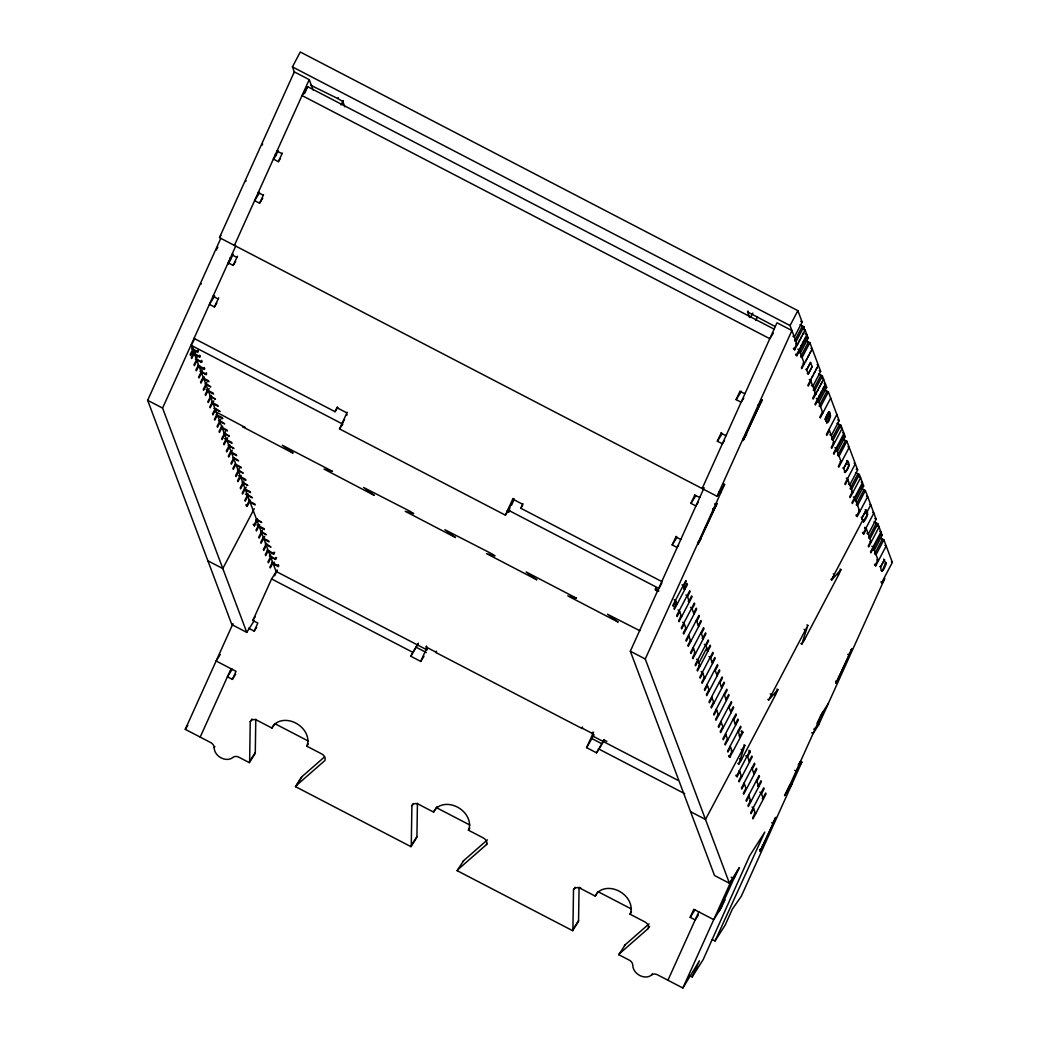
<?xml version="1.0" encoding="UTF-8"?>
<svg xmlns="http://www.w3.org/2000/svg" width="1040" height="1040" viewBox="0 0 1040 1040"><rect width="100%" height="100%" fill="white"/><g stroke="black" fill="none" stroke-linecap="round" stroke-linejoin="round"><path stroke-width="1.5" d="M232.986 623.649L185.263 729.339L210.678 742.56A5.616 4.394 32.5 0 1 214.162 747.669A11.245 8.788 32.5 0 0 221.13 757.913A11.245 8.788 32.5 0 0 232.934 757.432A5.616 4.394 32.5 0 1 238.836 757.185L249.327 762.645A5.616 4.394 32.5 0 0 249.639 761.384L250.237 721.734L252.005 718.965M249.327 762.645L254.982 753.766A5.616 4.394 32.5 0 0 255.294 752.505L255.788 719.212M324.558 756.886L301.899 776.737A5.616 4.394 32.5 0 0 301.171 777.777L295.516 786.656L410.969 846.664A5.616 4.394 32.5 0 0 411.281 845.403L411.879 805.766L413.283 803.543M410.969 846.664L416.611 837.785A5.616 4.394 32.5 0 0 416.923 836.537L417.43 803.231M487.396 839.865L463.541 860.756L457.158 870.675L572.611 930.683A5.616 4.394 32.5 0 0 572.91 929.422L573.508 889.785L575.12 887.25M572.611 930.683L578.253 921.817A5.616 4.394 32.5 0 0 578.565 920.556L579.072 887.25M835.978 683.163L851.942 648.921M852.007 648.986L836.069 683.163M749.658 317.551L747.552 311.909L775.164 326.521M830.869 579.397L831.805 579.878L833.287 576.277M812.136 366.587L808.223 373.984L812.123 366.665L810.576 362.414L806.676 369.876L808.236 373.997L807.287 373.503M767.806 699.426L768.742 699.92L807.859 625.378L801.84 644.033L803.881 640.874L839.241 573.573L840.957 569.673L840.034 569.01M825.175 419.159C833.456 397.423 829.79 433.056 825.175 419.159L829.088 411.71M831.818 579.709L832.442 578.071M776.958 689.052L777.881 689.702L776.178 693.602L740.818 760.916L738.777 764.062L744.796 745.42L705.497 819.455L690.56 811.694M245.661 181.532L246.012 180.661M200.824 284.388L201.292 283.569M743.73 439.062L743.197 440.583L762.19 399.594L743.73 439.062L742.794 438.568M698.542 542.789L698.009 544.31L717.028 503.321L698.542 542.789L697.606 542.295M723.671 483.977L724.594 484.471L717.067 496.301L219.466 237.64L294.307 71.877L309.231 79.638L313.118 89.986M254.254 620.62L246.766 632.372L231.842 624.611L147.654 400.322L220.818 238.277M309.231 79.638L234.39 245.401L234.741 244.842M275.236 156.741L278.161 150.774M246.766 632.372L162.578 408.083L235.742 246.038M304.564 93.626L306.124 90.155M306.657 88.998L307.697 86.684L774.046 329.108M228.371 264.199L233.155 254.176M259.545 192.868L254.605 200.629L259.571 203.216L263.562 194.623M275.249 154.167L276.185 154.648L273.364 159.081L278.343 161.668L282.321 153.075M214.708 296.049L209.404 304.356L214.383 306.943L218.725 297.804M230.061 257.894L230.997 258.375L228.176 262.808L233.142 265.395L237.484 256.243M194.389 337.844L194.038 338.403L335.023 411.684L337.194 407.108M200.187 737.1L231.049 668.746M248.495 628.16L254.189 631.111L257.816 623.077L252.837 620.49L271.596 578.942L277.251 570.063L274.664 575.796M508.937 509.6L505.401 515.151L339.534 428.922L347.152 412.282M232.271 669.175L227.422 676.78L232.401 679.367L236.028 671.333L216.125 660.985L220.311 654.407M410.774 656.24L418.236 643.357L410.774 656.24L420.732 661.414L423.956 656.344M420.732 661.414L427.063 647.374M505.401 515.151L513.019 498.511M511.511 505.271L514.228 499.239M662.142 580.983L661.791 581.542L520.806 508.261L522.964 503.685M724.464 440.453L722.345 443.781L717.366 441.194L721.357 432.588M743.054 399.178L741.104 402.22L736.138 399.633L740.116 391.04M678.574 545.285L677.157 547.508L672.178 544.921L676.169 536.315M698.386 502.073L695.916 505.96L690.937 503.373L694.928 494.767M601.393 745.212L596.544 752.817L586.599 747.643L593.58 732.173M731.185 877.188L733.902 878.605L739.414 867.607L729.443 883.272L714.519 875.511L630.331 651.222L704.158 487.708M586.599 747.643L594.061 734.747M596.544 752.817L604.006 739.921L606.892 741.416M604.006 739.921L602.199 743.938L592.241 738.764M717.067 496.301L791.908 330.538L776.984 322.777L702.143 488.54L702.494 487.981M729.443 883.272L645.255 658.983L724.594 484.471M698.399 914.849L695.175 919.919L690.196 917.332L693.823 909.298L713.726 919.646L721.266 907.816L724.893 899.769L723.008 902.733M667.94 980.239L698.802 911.885M649.038 923.884L625.183 944.788L618.8 954.694L629.291 960.154A5.616 4.394 32.5 0 1 632.775 965.276A11.245 8.788 32.5 0 0 639.743 975.507A11.245 8.788 32.5 0 0 651.547 975.026A5.616 4.394 32.5 0 1 657.436 974.779L682.864 988L731.887 879.437M719.381 910.767L737.542 870.558M689.455 975.481L692.172 976.898L699.439 960.817L682.864 988M712.348 939.549L715.065 940.953L764.751 832.117L749.684 855.777L703.157 959.647L692.172 976.898M786.409 792.675L822.718 712.257M800.371 761.514A5.616 4.394 32.5 0 1 801.866 762.086L741.26 896.324L732.394 909.064L725.14 925.145L715.065 940.953M811.72 732.732A5.616 4.394 32.5 0 0 813.072 733.642L818.714 724.763L884.741 578.539L882.284 583.232L881.348 582.738M832.624 577.655L833.053 576.758M216.333 250.029L216.853 248.989M262.041 145.249L262.639 144.105M833.742 575.367L862.94 519.779L862.004 519.298M834.002 574.86L833.274 573.976M798.746 342.03L799.721 340.171M800.696 338.312L801.684 336.44M802.659 334.581L803.634 332.722M804.609 330.85L803.881 326.677L799.994 324.74M800.592 346.957L801.567 345.098M802.555 343.239L803.53 341.367M804.505 339.508L805.48 337.649M806.468 335.79L806.949 334.854L805.103 329.927L803.231 328.952M805.831 360.919L806.806 359.06M807.794 357.201L808.769 355.342M809.744 353.47L810.732 351.611M811.707 349.752L812.188 348.816L810.953 348.166M811.993 377.351L812.981 375.492M813.956 373.62L814.931 371.761M815.919 369.902L816.894 368.043M817.869 366.171L818.363 365.248L817.115 364.598M817.245 391.313L818.22 389.454M819.195 387.595L820.17 385.723M821.158 383.864L822.133 382.005M819.091 396.24L819.572 395.317M821.041 392.522L821.535 391.586M823.004 388.791L823.979 386.932M824.967 385.073L825.448 384.137L822.38 375.96L818.493 374.023M294.58 72.618L292.435 66.898L300.274 52L797.875 310.661L802.165 322.101L794.339 336.999L792.909 336.232M217.243 248.222L217.841 247.091M198.237 351.104L197.756 352.04L192.4 348.465L191.23 345.345L194.662 338.832M192.4 348.465L192.894 347.542M192.777 349.453L190.164 354.419L190.528 355.407L193.141 350.441L193.934 352.534L191.321 357.5L191.685 358.488L195.312 351.585M202.072 361.335L201.591 362.271L196.248 358.696L194.675 354.51L195.65 352.638M197.379 351.052L197.873 350.129M196.248 358.696L197.223 356.837M196.612 359.684L193.999 364.65L194.376 365.638L196.976 360.672L198.549 364.858L195.949 369.824L196.313 370.812L198.926 365.846M200.135 356.161L199.641 357.097L199.771 355.173M310.492 85.124L337.675 98.488L338.156 97.552M201.214 361.283L201.708 360.347M206.7 373.659L206.219 374.582L200.863 371.02L199.29 366.821L199.784 365.898M200.863 371.02L201.357 370.084M340.938 104.949L343.317 100.633M202.254 370.071L198.627 376.974L198.991 377.949L201.604 372.983L203.177 377.182L200.564 382.148L200.941 383.123L204.204 376.922M204.763 368.485L204.269 369.408L204.386 367.497M205.842 373.607L206.336 372.671M206.882 382.395L203.255 389.285L203.619 390.273L206.232 385.307L207.805 389.493L205.192 394.459L205.569 395.447L209.183 388.557M211.133 395.395L207.87 401.609L208.247 402.597L210.86 397.631L212.433 401.817L209.82 406.783L210.184 407.771L213.811 400.868M215.111 408.967L212.498 413.933L212.875 414.921L215.475 409.955L217.048 414.141L214.448 419.107L214.812 420.095L217.425 415.129M220.753 419.354L217.126 426.257L217.49 427.232L220.103 422.266L221.676 426.465L219.063 431.431L219.44 432.406L222.703 426.205M225.368 431.678L221.754 438.568L222.118 439.556L224.731 434.59L226.304 438.776L223.691 443.742L224.055 444.73L227.682 437.827M229.632 444.678L226.369 450.892L226.746 451.88L229.346 446.914L230.919 451.1L228.319 456.066L228.683 457.054L232.31 450.151M233.61 458.25L230.997 463.216L231.361 464.204L233.974 459.238L235.547 463.424L232.934 468.39L233.311 469.378L235.924 464.412M239.252 468.637L235.625 475.54L235.989 476.515L238.602 471.549L240.175 475.735L237.562 480.714L237.939 481.689L241.202 475.488M243.867 480.961L240.24 487.851L240.617 488.839L243.23 483.873L244.803 488.059L242.19 493.025L242.554 494.013L246.181 487.11M248.131 493.961L244.868 500.175L245.245 501.163L247.845 496.197L249.418 500.383L246.818 505.349L247.182 506.337L250.445 500.123M254.228 508.755L222.82 568.555L207.883 560.794M256.165 520.351L257.101 520.832L254.488 525.798L254.124 524.81L257.387 518.609M259.688 524.771L256.425 530.972L256.061 529.997L258.674 525.018L257.101 520.832M262.366 530.244L258.739 537.134L259.116 538.122L261.716 533.156L263.289 537.342L260.689 542.308L261.053 543.296L264.68 536.393M266.63 543.244L263.367 549.458L263.731 550.446L266.344 545.48L267.917 549.666L265.304 554.632L265.681 555.62L268.294 550.654M276.562 557.531L275.574 559.403L270.231 555.828L268.658 551.642L269.152 550.706M270.231 555.828L270.725 554.892M270.595 556.816L267.995 561.782L268.359 562.77L270.972 557.791L272.545 561.99L269.932 566.956L270.309 567.944L272.909 562.965M274.612 552.357L273.637 554.229L273.754 552.305M342.537 424.788L342.173 423.813L344.617 419.146M346.58 415.428L347.061 414.492M275.21 558.415L275.691 557.479M427.024 649.896L276.094 571.428L273.286 563.953L274.261 562.094M278.746 565.617L278.265 566.54L278.382 564.629M276.094 571.428L276.575 570.505M426.894 649.532L426.413 646.009M509.756 510.133L508.781 512.005L508.04 510.029L513.916 498.849M582.504 727.545L582.023 728.481L436.059 652.6L436.358 651.183M436.059 652.6L436.54 651.664M747.552 311.935L748.033 311.012M750.438 317.421L752.83 313.105M755.599 320.502L757.562 316.771M797.758 343.889L797.277 344.825L790.049 325.559L797.875 310.661M582.023 728.481L582.322 727.051M658.034 591.305L655.551 590.005L655.668 588.094M655.551 590.005L656.032 589.082M659.958 586.625L658.983 588.484L508.04 510.029M660.452 585.702L660.933 584.766M661.427 583.83L661.921 582.907M795.132 339.924L802.464 325.949M803.881 326.677L796.055 341.575L794.638 340.86M677.807 780.247L592.891 736.112L592.28 732.225M805.103 329.927L794.664 349.791L794.3 348.803L796.9 343.837L795.964 343.356M592.891 736.112L593.385 735.176M799.487 350.74L796.887 355.706L796.51 354.718L806.949 334.854L805.09 333.879M799.409 351.312L799.89 350.389M800.384 349.453L806.741 337.35L808.171 338.104L800.345 353.002L798.915 352.248M801.138 355.927L808.47 341.965L809.887 342.68L820.664 371.384L812.838 386.282L811.408 385.515M809.887 342.68L802.061 357.578L800.644 356.863M675.818 601.341L673.205 606.307L672.841 605.319L685.893 580.489L686.257 581.477L683.644 586.443M676.611 603.434L673.998 608.4L674.362 609.388L687.414 584.558L687.05 583.57L684.437 588.536M803.998 362.726L801.385 367.705L801.749 368.68L812.188 348.816M679.653 611.572L677.053 616.538L676.676 615.55L689.728 590.72L690.092 591.695L687.492 596.661M681.226 615.758L678.626 620.724L678.99 621.712L692.042 596.869L691.665 595.894L689.065 600.86M816.257 393.172L815.776 394.108L810.524 380.146L811.018 379.21M818.363 365.248L807.924 385.112L808.288 386.1L810.901 381.134M684.281 623.883L681.668 628.862L681.304 627.874L694.356 603.031L694.72 604.019L692.107 608.985M685.854 628.082L683.241 633.048L683.618 634.036L696.67 609.193L696.293 608.205L693.68 613.171M813.618 389.207L820.963 375.232M822.38 375.96L814.554 390.858L813.215 390.182M815.399 393.12L812.786 398.086L813.163 399.074L823.602 379.21L822.354 378.56M688.909 636.207L686.296 641.173L685.932 640.185L698.971 615.355L699.348 616.343L696.735 621.309M690.482 640.393L687.869 645.372L688.246 646.347L701.285 621.517L700.921 620.529L698.308 625.495M824.2 383.487L825.448 384.137L815.009 404.001L815.386 404.989L817.986 400.023M817.895 400.595L825.24 386.633L826.67 387.387L818.844 402.285L817.414 401.531M826.969 391.248L819.143 406.146L820.56 406.861L828.386 391.963L824.499 390.026M693.537 648.531L690.924 653.497L690.547 652.509L703.599 627.679L703.976 628.667L701.363 633.633M695.11 652.717L692.497 657.683L692.861 658.671L705.913 633.841L705.536 632.853L702.936 637.819M822.497 412.009L819.884 416.975L820.248 417.963L830.687 398.099M698.152 660.855L695.552 665.821L695.175 664.833L708.227 640.003L708.591 640.978L705.991 645.944M698.945 662.948L706.771 648.05M825.942 421.213L829.855 413.764M699.725 665.041L697.112 670.007L697.489 670.995L710.541 646.152L710.164 645.177L707.551 650.143M826.709 423.267L830.635 415.818L829.699 415.337M836.862 414.531L826.423 434.395L826.787 435.383L829.4 430.417M702.78 673.166L700.167 678.132L699.803 677.157L712.855 652.314L713.219 653.302L710.606 658.268M704.353 677.365L701.74 682.331L702.117 683.319L715.156 658.476L714.792 657.488L712.179 662.454M828.386 391.963L839.163 420.667L831.324 435.565L829.894 434.798M839.462 424.515L831.636 439.413L833.053 440.141L840.879 425.243L836.992 423.306M833.898 442.403L831.285 447.369L831.662 448.357L842.101 428.493L840.853 427.843M707.408 685.49L704.795 690.456L704.431 689.468L717.47 664.638L717.847 665.626L715.234 670.592M708.981 689.676L706.368 694.642L706.732 695.63L719.784 670.8L719.42 669.812L716.807 674.778M836.485 449.306L833.872 454.272L833.508 453.284L843.947 433.42L842.699 432.77M836.888 448.955L837.369 448.019M837.863 447.083L843.739 435.916L845.169 436.67L837.343 451.568L835.913 450.814M845.559 440.57L837.642 455.429L839.059 456.144L846.885 441.246L842.998 439.309M712.023 697.814L709.423 702.78L709.046 701.792L722.098 676.962L722.462 677.95L719.862 682.916M713.596 702L710.996 706.966L711.36 707.954L724.412 683.124L724.035 682.136L721.435 687.102M840.983 461.292L838.383 466.258L838.747 467.246L849.186 447.382L847.938 446.732M716.651 710.138L714.038 715.104L713.674 714.116L726.726 689.273L727.09 690.261L724.477 695.227M718.224 714.324L715.611 719.29L715.988 720.278L729.04 695.435L728.663 694.46L726.05 699.426M847.899 479.7L845.286 484.666L844.909 483.678L855.348 463.814L854.113 463.164M721.279 722.449L718.666 727.415L718.302 726.44L731.341 701.597L731.718 702.585L729.105 707.551M846.885 441.246L857.662 469.95L849.823 484.848L848.484 484.133M722.852 726.648L720.239 731.614L720.616 732.602L733.655 707.759L733.291 706.771L730.678 711.737M859.287 474.474L857.961 473.798L850.122 488.696L851.539 489.424L859.378 474.513L863.668 485.953L855.842 500.851L854.49 500.136M852.397 491.686L849.784 496.652L850.161 497.64L860.6 477.776L859.352 477.126M725.907 734.773L723.294 739.739L722.917 738.751L735.969 713.921L736.346 714.909L733.733 719.875M727.48 738.959L724.867 743.925L725.231 744.913L738.283 720.083L737.906 719.095L735.306 724.061M854.984 498.589L852.371 503.555L852.007 502.567L862.446 482.703L861.198 482.053M855.387 498.225L859.3 490.776M859.781 489.853L862.238 485.199L863.668 485.953M856.622 503.776L863.967 489.814L865.384 490.529L876.148 519.22L868.322 534.131L866.892 533.364M730.522 747.097L727.922 752.063L727.545 751.075L740.597 726.245L740.961 727.233L738.361 732.199M865.384 490.529L857.558 505.427L856.219 504.751M741.598 730.925L742.911 732.407L729.859 757.237L729.495 756.249L732.095 751.283L731.159 750.802M742.534 731.419L739.921 736.385L738.998 735.904M866.437 496.015L867.685 496.665L857.246 516.529L856.882 515.541L859.482 510.575L858.559 510.094M864.526 528.008L866.385 528.983L863.785 533.949L863.408 532.961L873.847 513.097L872.612 512.447M738.842 771.251L739.778 771.732L737.165 776.698L736.801 775.723L749.84 750.88L748.904 750.399M749.84 750.88L750.217 751.868L747.604 756.834L745.732 755.859M741.351 775.931L738.738 780.897L739.102 781.872L752.154 757.042L751.79 756.054L749.177 761.02M869.115 537.056L876.46 523.081L877.864 523.796L882.167 535.236L874.328 550.134L872.989 549.419L874.861 545.649M877.864 523.796L870.038 538.707L868.621 537.979M870.896 540.969L868.283 545.935L868.647 546.923L879.086 527.059L877.851 526.409M744.393 784.056L741.793 789.022L741.416 788.034L754.468 763.204L754.832 764.192L752.232 769.158M745.966 788.242L743.366 793.208L743.73 794.196L756.782 769.366L756.405 768.378L753.805 773.344M873.483 547.872L870.87 552.838L870.506 551.85L880.945 531.986L879.697 531.336M875.342 544.726L875.836 543.79M876.33 542.854L880.724 534.469L882.167 535.236M875.121 553.059L882.466 539.097L883.883 539.812L892.346 562.38L881.907 582.244L882.284 583.232M756.847 781.482L759.46 776.503L759.096 775.528L746.044 800.358L746.408 801.346L749.021 796.38M883.883 539.812L876.044 554.71L874.64 553.995M750.594 800.566L747.981 805.532L748.358 806.52L761.41 781.69L761.033 780.702L758.42 785.668M884.936 545.298L886.184 545.948L875.745 565.812L875.368 564.824L877.981 559.858L877.045 559.377M753.649 808.704L751.036 813.67L750.672 812.682L763.711 787.839L764.088 788.827L761.475 793.793M755.222 812.89L752.609 817.856L752.986 818.844L766.025 794.001L765.661 793.013L763.048 797.992M742.768 748.54L742.027 749.918L741.091 749.437M743.249 747.695L744.796 745.42M307.697 86.684L302.042 95.563L769.795 338.702L772.265 334.815M220.168 236.522L220.87 235.417M277.342 150.488L276.991 151.047L281.97 153.621M258.765 191.763L258.232 192.595L263.211 195.182M278.343 161.668L280.462 158.34M259.571 203.216L260.637 201.552M260.988 201.006L261.69 199.888M262.054 199.342L262.756 198.224M232.154 254.215L231.803 254.774L236.782 257.361M213.577 295.49L213.044 296.322L218.023 298.909M233.142 265.395L234.559 263.185M234.91 262.626L235.625 261.521M214.383 306.943L215.8 304.733M216.151 304.174L216.853 303.069M335.023 411.684L337.857 407.251M339.534 428.922L340.6 427.258M340.951 426.712L341.653 425.594M342.004 425.048L342.719 423.93M252.837 620.49L255.268 616.681M185.263 729.339L187.798 725.361M254.189 631.111L256.607 627.315M232.401 679.367L235.625 674.297M214.162 747.669L214.877 746.564M249.639 761.384L255.294 752.505M250.237 721.734A5.616 4.394 32.5 0 1 257.023 720.304L271.96 728.065L274.781 723.632L308.217 741.013M295.516 786.656A5.616 4.394 32.5 0 1 296.244 785.616L324.87 760.539A5.616 4.394 32.5 0 0 321.711 753.935L306.787 746.174L308.204 743.951M296.244 785.616L301.899 776.737M509.288 509.041L509.99 507.936M520.806 508.261L522.561 505.479M411.281 845.403L416.923 836.537M411.879 805.766A5.616 4.394 32.5 0 1 418.665 804.323L433.589 812.084L436.423 807.651A19.682 15.379 32.5 0 1 436.943 806.624M772.616 334.269L773.318 333.151M736.138 399.633L741.429 391.326M745.095 393.627L739.765 391.599M457.158 870.675A5.616 4.394 32.5 0 1 457.886 869.635L486.512 844.558A5.616 4.394 32.5 0 0 483.353 837.954L468.429 830.193L469.833 827.97M743.223 398.892L743.756 398.06M717.366 441.194L722.319 433.42M726.505 434.902L725.985 435.734L721.006 433.147M690.937 503.373L695.89 495.599M699.907 497.354L694.577 495.326M759.044 405.275L761.683 401.115L760.76 400.634M672.178 544.921L677.131 537.16M743.912 438.776L746.564 434.616L745.628 434.135M681.317 538.629L680.784 539.461L675.818 536.874M486.512 844.558L487.214 843.453M713.843 509.002L716.495 504.842L714.636 503.867M698.724 542.503L701.194 538.629M573.508 889.785A5.616 4.394 32.5 0 1 580.307 888.342L580.658 887.796M572.91 929.422L578.565 920.556M580.307 888.342L595.231 896.103L598.052 891.67L631.501 909.051M618.8 954.694A5.616 4.394 32.5 0 1 619.528 953.654L648.154 928.577A5.616 4.394 32.5 0 0 644.995 921.973L630.058 914.212L631.475 912.002M648.154 928.577L649.558 926.367M651.547 975.026L652.249 973.921M690.196 917.332L695.032 909.727M828.373 703.391L820.833 715.221L817.206 723.255L819.091 720.304M813.839 729.404L814.541 728.286M798.252 764.842L798.954 763.737M799.305 763.178L800.007 762.073M801.866 762.086L796.211 770.965A5.616 4.394 32.5 0 0 794.716 770.393M790.036 784.641L784.524 795.639L792.064 783.809M831.805 579.878L840.97 569.556M768.742 699.92L777.894 689.533M810.537 362.427L806.676 369.876L805.74 369.395M332.462 471.328L282.321 445.237L292.877 452.959M455.416 537.498L405.262 511.329L413.712 513.656L410.02 511.277L363.597 487.487L374.153 495.209M455.416 537.459L444.873 529.724L491.296 553.527L495.04 555.854L486.512 553.618L536.692 579.748M617.929 621.998L567.814 595.907L576.303 598.143M292.708 452.998L242.736 426.829L244.972 427.388M332.436 471.406L324.012 469.079L373.984 495.248M639.86 630.734L607.451 614.224L617.968 621.959M806 340.743L808.47 341.965M855.491 472.589L857.961 473.798M861.497 488.592L863.967 489.814M873.99 521.872L876.46 523.081M879.996 537.875L882.466 539.097M802.074 322.049L800.735 321.334M292.435 66.898L790.049 325.559M796.029 344.175L797.277 344.825M797.875 349.102L799.123 349.752L804.362 363.714L803.127 363.077M793.364 348.322L794.3 348.803M793.728 349.31L794.664 349.791M795.574 354.237L796.51 354.718M795.951 355.225L796.887 355.706M820.573 371.332L819.234 370.617M809.289 379.496L810.524 380.146M814.528 393.458L815.776 394.108M816.374 398.385L817.622 399.035L822.861 412.997M839.163 420.667L837.733 419.9M833.027 442.741L834.262 443.391L829.023 429.429M757.926 405.067L758.862 405.548M834.873 447.668L836.121 448.318L841.36 462.28L840.112 461.63M846.651 460.512L847.587 460.993C850.889 463.97 847.392 472.03 844.285 472.069M847.262 464.126L849.121 465.101L845.234 472.563L843.674 468.312L847.561 460.98L843.674 468.442L842.738 467.961M857.662 469.95L856.219 469.183M846.274 478.062L847.522 478.712L852.761 492.674L851.526 492.024M869.83 504.387L870.766 504.881L866.853 512.33L865.917 511.849M853.372 496.951L854.62 497.601L859.859 511.563L858.611 510.913M865.15 509.795L866.086 510.276C872.053 514.501 856.479 531.349 867.62 514.384L865.761 513.409M876.148 519.22L874.809 518.518M861.237 517.244L863.707 521.833L862.771 521.352M855.946 515.06L856.882 515.541M856.31 516.048L857.246 516.529M864.773 527.345L866.021 527.995L871.26 541.957L870.012 541.307M862.485 532.48L863.408 532.961M862.849 533.455L863.785 533.949M871.871 546.234L873.106 546.884L878.358 560.846L877.11 560.196M891.41 561.886L892.346 562.38M883.649 559.078L886.119 563.706L885.183 563.173M879.736 566.527L880.659 567.008C881.764 581.633 891.449 547.859 882.206 571.116L881.27 570.635M874.445 564.343L875.368 564.824M874.809 565.331L875.745 565.812M719.108 491.543L720.967 492.505M880.971 581.763L881.907 582.244M712.738 508.794L713.674 509.275M837.603 574.47L838.539 574.951M700.44 537.862L701.363 538.343M806.949 624.923L807.885 625.404M850.525 649.948L851.461 650.429L848.627 654.875L847.704 654.381M804.154 629.395L805.09 629.876M803.673 639.041L804.609 639.522M800.878 643.513L801.84 644.033M682.032 584.805L683.28 585.455L684.801 589.524L683.566 588.874M336.843 407.667L346.801 412.841M512.668 499.057L522.613 504.231M685.88 595.036L687.115 595.686L689.429 601.848L688.181 601.198M838.422 676.754L839.358 677.235L836.524 681.681L835.601 681.187M191.23 345.345L342.173 423.813M506.909 511.03L508.781 512.005M655.174 589.03L658.905 590.967M690.495 607.36L691.743 607.997L694.057 614.159M191.529 348.803L197.756 352.04M674.206 599.716L675.454 600.353L676.975 604.422L675.727 603.772M193.05 352.872L199.277 356.109M194.675 354.51L199.641 357.097M195.364 359.034L201.591 362.271M678.041 609.934L679.289 610.584L681.603 616.746L680.355 616.096M197.678 365.196L203.905 368.433M199.29 366.821L204.269 369.408M199.992 371.358L206.219 374.582M682.669 622.258L683.917 622.908L686.231 629.07M202.839 377.793L208.52 380.744L208.897 381.732L203.918 379.145L205.491 383.331L210.834 386.906L205.153 383.955M702.065 638.157L703.3 638.807L700.986 632.645M704.366 644.319L705.614 644.969L707.928 651.118L706.68 650.481M206.037 389.376L213.148 393.068L213.525 394.056L208.546 391.469L210.119 395.655L215.462 399.23L209.768 396.279M708.994 656.643L710.242 657.28L712.556 663.442M774.54 694.512L775.476 694.993M211.549 402.155L217.776 405.392L218.14 406.38L213.161 403.793L214.734 407.979L220.09 411.554L213.863 408.317M694.226 653.055L695.474 653.705L693.16 647.543M770.237 693.966L771.16 694.46M696.54 659.217L697.788 659.867L700.102 666.029L698.854 665.379M215.761 411.788L244.946 427.323M216.177 414.479L222.404 417.716L222.768 418.691L217.789 416.104L219.362 420.303L224.705 423.865L218.491 420.641M701.168 671.541L702.416 672.191L704.717 678.34M221.338 427.076L227.019 430.027L227.396 431.015L222.417 428.428L223.99 432.614L229.333 436.189L223.652 433.238M224.536 438.659L231.647 442.351L232.011 443.339L227.045 440.752L228.618 444.938L233.961 448.513L228.267 445.562M147.654 400.322L162.578 408.083M630.331 651.222L645.255 658.983M230.581 451.711L236.275 454.675L236.639 455.663L231.66 453.076L233.233 457.262L238.589 460.837L232.895 457.873M235.209 464.035L240.89 466.999L241.267 467.974L236.288 465.387L237.861 469.586L243.204 473.148L237.523 470.197M741.039 731.432L742.911 732.407M238.407 475.618L245.518 479.31L245.895 480.298L240.916 477.711L242.489 481.897L247.832 485.472L242.138 482.521M743.886 744.965L744.822 745.446M244.452 488.683L250.146 491.634L250.51 492.622L245.531 490.035L247.104 494.221L252.46 497.796L245.349 494.104M749.281 751.387L750.217 751.868M248.495 499.902L249.418 500.383M249.08 500.994L254.774 503.958L255.138 504.946L250.159 502.359L256.36 518.869L261.703 522.431L256.022 519.48M739.674 758.602L741.546 759.564M245.882 504.868L246.818 505.349M728.559 755.768L729.495 756.249M246.246 505.856L247.182 506.337M728.923 756.756L729.859 757.237M737.815 763.555L738.751 764.036M256.906 524.901L264.017 528.593L264.381 529.581L259.415 526.994L260.988 531.18L266.331 534.755L260.637 531.804M757.549 786.006L758.797 786.656L756.483 780.494M253.188 524.329L254.124 524.81M735.865 775.229L736.801 775.723M253.552 525.317L254.488 525.798M736.229 776.217L737.165 776.698M759.863 792.168L761.111 792.805L763.412 798.967L762.177 798.33M262.951 537.966L268.645 540.917L269.009 541.905L264.03 539.318L265.603 543.504L270.959 547.079L265.265 544.115M267.046 550.004L273.26 553.241M749.723 800.904L750.971 801.554L748.657 795.392M268.658 551.642L273.637 554.229M774.488 818.337L775.424 818.818L760.045 851.552L775.97 817.336L772.603 823.264L771.667 822.77M269.36 556.166L275.574 559.403M752.037 807.066L753.272 807.716L755.586 813.878L754.351 813.228M271.674 562.328L277.888 565.552M273.286 563.953L278.265 566.54M425.919 646.932L435.877 652.106M581.841 727.987L591.786 733.161M416.429 647.374L426.374 652.548M271.596 578.942L412.594 652.223M598.364 748.787L684.684 793.663M762.385 845.143L763.321 845.637L760.5 850.07L759.564 849.576M436.423 807.651L469.859 825.032M337.675 98.488L342.797 101.504L344.786 106.769M291.98 452.257L292.695 452.777M536.692 579.709L526.175 571.974L576.316 598.104M806.949 334.854L808.171 338.104M825.448 384.137L826.67 387.387M840.879 425.243L845.169 436.67M696.371 620.321L698.672 626.483M714.857 669.604L717.171 675.766M719.485 681.928L721.799 688.09M724.113 694.252L726.427 700.401M728.741 706.563L731.042 712.725M733.356 718.887L735.67 725.049M737.984 731.211L740.298 737.373M747.227 755.846L749.541 762.008M751.855 768.17L754.169 774.332M688.532 635.219L690.846 641.381M707.031 684.502L709.345 690.664M711.659 696.826L713.973 702.988M716.287 709.15L718.601 715.312M720.902 721.474L723.216 727.623M725.53 733.785L727.844 739.947M730.158 746.109L732.472 752.271M739.401 770.757L741.715 776.906M744.029 783.068L746.343 789.23M818.714 724.763A5.616 4.394 32.5 0 1 817.375 723.853M271.96 728.065A19.682 15.379 32.5 0 1 295.724 723.047A19.682 15.379 32.5 0 1 306.787 746.174M433.589 812.084A19.682 15.379 32.5 0 1 457.366 807.066A19.682 15.379 32.5 0 1 468.429 830.193M595.231 896.103A19.682 15.379 32.5 0 1 618.995 891.085A19.682 15.379 32.5 0 1 630.058 914.212M624.455 945.828A5.616 4.394 32.5 0 1 625.183 944.788M462.813 861.809A5.616 4.394 32.5 0 1 463.541 860.756M862.173 517.595L866.086 510.276L862.173 517.595M880.672 566.878L884.559 559.533L880.698 566.761"/></g></svg>
